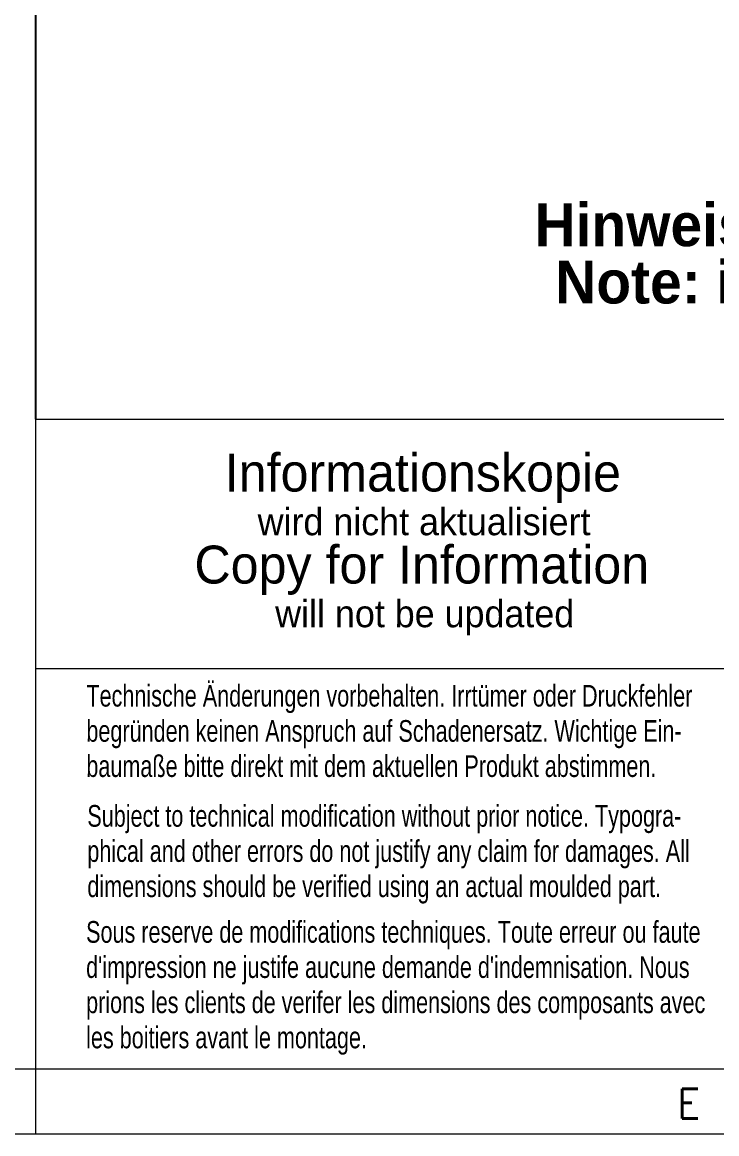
# Model space of a CAD drawing. Header units: millimetres. Extents: x 0 to 594, y 0 to 420.
# Drawn here: x 400.6 to 451.9, y 0.2 to 82.3 of the extents above; entities that cross this region are included whole.
import ezdxf

# ---------------------------------------------------------------- set-up
doc = ezdxf.new("R2010")
doc.units = ezdxf.units.MM
doc.linetypes.add('SLD-Durchgehend', pattern=[0])
doc.layers.add('BEM', color=7, linetype='SLD-Durchgehend')
doc.layers.add('SLD-0', color=7, linetype='SLD-Durchgehend')
doc.styles.add('SLDTEXTSTYLE0', font='ARIALBD.TTF', dxfattribs={"width": 0.948})
doc.styles.add('SLDTEXTSTYLE1', font='SIMPLEX_.TTF', dxfattribs={"width": 0.95})
doc.styles.add('SLDTEXTSTYLE3', font='ARIALN.TTF', dxfattribs={"width": 0.87})
doc.styles.add('SLDTEXTSTYLE4', font='ARIAL.TTF', dxfattribs={"width": 0.948})

# ---------------------------------------------------------------- blocks, each defined once
blk = doc.blocks.new('SW_NOTE_2')
at = {"layer": 'BEM', "color": 0, "char_height": 3.175, "attachment_point": 1, "style": 'SLDTEXTSTYLE0'}
for s, insert in [('Hinweis: Zwischenring als separater Artikel B 90 06 3..', (0, 4.093)), ('Note: intermediate ring as separate article B 90 06 3..', (1.529, -0.141))]:
    blk.add_mtext(s, dxfattribs=dict(at, insert=insert))
blk = doc.blocks.new('SW_NOTE_3')
at = {"color": 0, "linetype": 'Continuous', "lineweight": 0, "char_height": 1.6, "attachment_point": 1, "style": 'SLDTEXTSTYLE3'}
for s, insert in [('Technische Änderungen vorbehalten. Irrtümer oder Druckfehler', (0, 2.063)), ('begründen keinen Anspruch auf Schadenersatz. Wichtige Ein-', (0, -0.537)), ('baumaße bitte direkt mit dem aktuellen Produkt abstimmen.', (0, -3.137))]:
    blk.add_mtext(s, dxfattribs=dict(at, insert=insert))
blk = doc.blocks.new('SW_NOTE_4')
at = {"color": 0, "linetype": 'Continuous', "lineweight": 0, "char_height": 1.6, "attachment_point": 1, "style": 'SLDTEXTSTYLE3'}
for s, insert in [('Subject to technical modification without prior notice. Typogra-', (0, 2.063)), ('phical and other errors do not justify any claim for damages. All', (0, -0.537)), ('dimensions should be verified using an actual moulded part.', (0, -3.137))]:
    blk.add_mtext(s, dxfattribs=dict(at, insert=insert))
blk = doc.blocks.new('SW_NOTE_5')
at = {"color": 0, "linetype": 'Continuous', "lineweight": 0, "char_height": 1.6, "attachment_point": 1, "style": 'SLDTEXTSTYLE3'}
for s, insert in [('Sous reserve de modifications techniques. Toute erreur ou faute', (0, 2.063)), ("d'impression ne justife aucune demande d'indemnisation. Nous", (0, -0.537)), ('prions les clients de verifer les dimensions des composants avec', (0, -3.137)), ('les boitiers avant le montage.', (0, -5.737))]:
    blk.add_mtext(s, dxfattribs=dict(at, insert=insert))
blk = doc.blocks.new('SW_NOTE_6')
at = {"color": 0, "linetype": 'Continuous', "lineweight": 0, "attachment_point": 1, "style": 'SLDTEXTSTYLE4'}
for s, insert, char_height in [('Informationskopie', (0, 3.609), 2.8), ('wird nicht aktualisiert', (2.429, -0.422), 2), ('Copy for Information', (-2.242, -3.191), 2.8), ('will not be updated', (3.725, -7.222), 2)]:
    blk.add_mtext(s, dxfattribs=dict(at, insert=insert, char_height=char_height))

msp = doc.modelspace()

# ---------------------------------------------------------------- linework, layer by layer
at = {"color": 7, "linetype": 'SLD-Durchgehend', "lineweight": 0}
for p, q in [((401.59875, 8), (401.59875, 53)), ((401.59875, 53), (458.59875, 53)), ((458.59875, 34.55), (401.59875, 34.55)), ((401.59875, 0.2), (401.59875, 8)), ((24.59875, 5), (588.59875, 5)), ((0.19875, 0.2), (593.59875, 0.2))]:
    msp.add_line(p, q, dxfattribs=at)
at = {"layer": 'SLD-0'}
msp.add_line((401.59875, 53), (401.59875, 412), dxfattribs=at)

# ---------------------------------------------------------------- block references
at = {"color": 7, "linetype": 'Continuous', "lineweight": 0}
for name, p in [('SW_NOTE_6', (415.55765, 46.85416)), ('SW_NOTE_3', (405.33629, 31.30678)), ('SW_NOTE_4', (405.40829, 22.42953)), ('SW_NOTE_5', (405.31687, 13.85439))]:
    msp.add_blockref(name, p, dxfattribs=at)
at = {"layer": 'BEM'}
msp.add_blockref('SW_NOTE_2', (438.4362, 64.87442), dxfattribs=at)

# ---------------------------------------------------------------- texts
at = {"color": 7, "linetype": 'Continuous', "lineweight": 0, "insert": (448.98501, 3.52718), "char_height": 2.2, "attachment_point": 1, "style": 'SLDTEXTSTYLE1'}
msp.add_mtext('E', dxfattribs=at)

doc.saveas('drawing.dxf')
